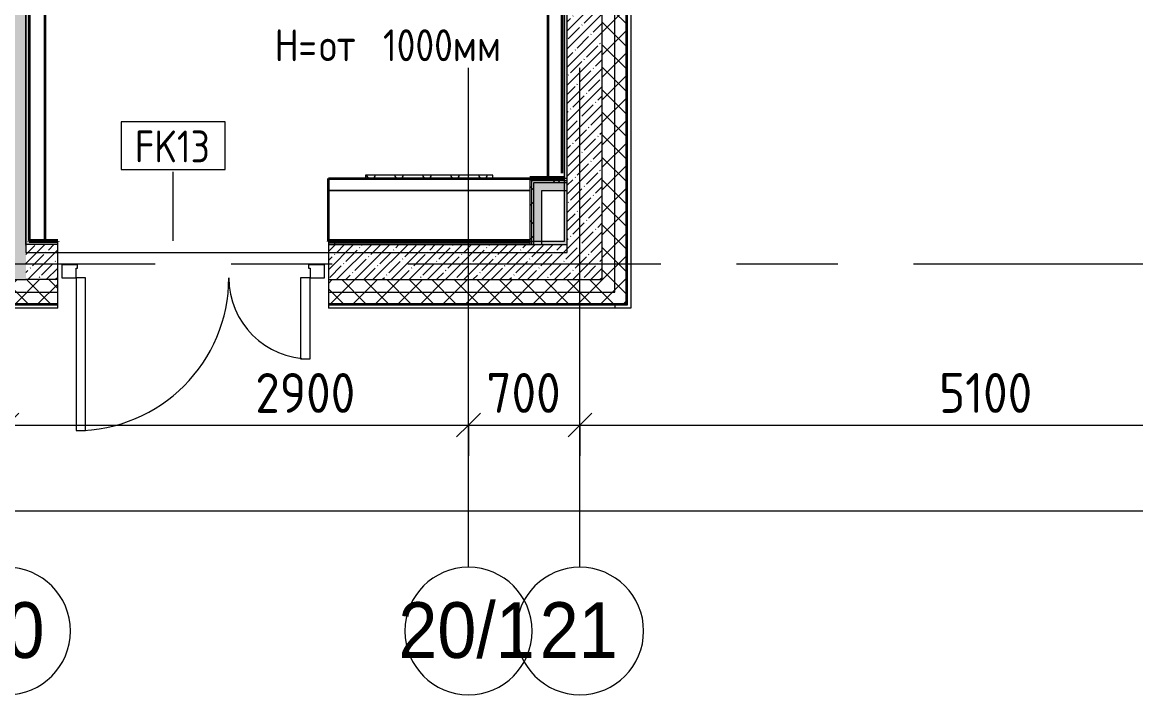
# Model space of a CAD drawing. Header units: millimetres. Extents: x 35144 to 233944, y -8553 to 29000.
# Drawn here: x 72057 to 79050, y -2706 to 1516 of the extents above; entities that cross this region are included whole.
import ezdxf

# ---------------------------------------------------------------- set-up
doc = ezdxf.new("R2010")
doc.units = ezdxf.units.MM
doc.linetypes.add('Осевая', pattern=[3175, 635, -476.25, 1587.5, -476.25])
for name, color, linetype, lineweight in [('A-ANNO-DIMS', 7, 'Continuous', 9), ('A-ANNO-DIMS-100', 7, 'Continuous', 9), ('A-DETL-1', 7, 'Continuous', 35), ('A-DOOR', 7, 'Continuous', 9), ('A-DOOR-1', 7, 'Continuous', 13), ('A-DOOR-FRAM', 7, 'Continuous', 13), ('A-WALL', 7, 'Continuous', 9), ('A-WALL-IDEN', 7, 'Continuous', 9), ('I-WALL', 7, 'Continuous', 9), ('S-STRS-MBND', 7, 'Continuous', 9), ('Знаки', 7, 'Continuous', 9), ('Оси', 7, 'Continuous', 9), ('Оси-1', 7, 'Continuous', 20), ('Оси-2', 7, 'Осевая', 9)]:
    doc.layers.add(name, color=color, linetype=linetype, lineweight=lineweight)
for name, color, linetype, lineweight, true_color in [('A-WALL-1', 7, 'Continuous', 9, 0xc0c0c0), ('A-WALL-5', 5, 'Continuous', 9, 0x0000ff), ('G-ANNO-TEXT-1', 7, 'Continuous', 9, 0x3c3c3c), ('I-WALL-11', 5, 'Continuous', 53, 0x0000ff), ('I-WALL-12', 5, 'Continuous', 50, 0x0000ff), ('I-WALL-6', 7, 'Continuous', 9, 0xc0c0c0), ('S-WALL-ANLY', 7, 'Continuous', 13, 0x008040), ('S-WALL-ANLY-1', 7, 'Continuous', 5, 0x008040), ('Знаки-1', 9, 'Continuous', 9, 0x808080)]:
    doc.layers.add(name, color=color, linetype=linetype, lineweight=lineweight, true_color=true_color)
doc.styles.add('Arial', font='arial.ttf', dxfattribs={"width": 0.9, "height": 350})
doc.styles.add('GOST Common', font='GOST_Common.ttf', dxfattribs={"width": 0.9, "height": 200})
doc.styles.add('ISOCPEUR', font='isocpeur.ttf', dxfattribs={"width": 0.9, "height": 250})
doc.dimstyles.new('ISO-2_5_0_9К_БОЛЬШОЙ', dxfattribs={"dimscale": 304.8, "dimtxt": 248.995294, "dimasz": 0.492126, "dimexe": 0.393701, "dimexo": 0.984252, "dimgap": 0, "dimtad": 1, "dimdec": 0, "dimrnd": 10, "dimzin": 0, "dimdsep": 46, "dimtxsty": 'ISOCPEUR', "dimblk1": 'OBLIQUE', "dimblk2": 'OBLIQUE', "dimsah": 1, "dimcen": 0.09, "dimdle": 0.393701, "dimazin": 0, "dimtfac": 1, "dimtdec": 4, "dimtix": 1, "dimtmove": 0, "dimatfit": 3, "dimfxl": 1, "dimtvp": 1, "dimtolj": 1, "dimtzin": 0, "dimarcsym": 2})
doc.dimstyles.new('ISO-2_5_0_9К_БОЛЬШОЙ_1', dxfattribs={"dimscale": 304.8, "dimtxt": 248.995294, "dimasz": 0.492126, "dimexe": 0.393701, "dimexo": 0.984252, "dimgap": 0, "dimtad": 1, "dimdec": 0, "dimrnd": 10, "dimzin": 0, "dimdsep": 46, "dimtxsty": 'ISOCPEUR', "dimblk1": 'OBLIQUE', "dimblk2": 'OBLIQUE', "dimsah": 1, "dimcen": 0.09, "dimdle": 0.393701, "dimazin": 0, "dimtfac": 1, "dimtdec": 4, "dimtix": 1, "dimtmove": 2, "dimatfit": 3, "dimfxl": 1, "dimtvp": 1, "dimtolj": 1, "dimtzin": 0, "dimarcsym": 2})
pattern_1 = [(45, (0, 0), (-57.02463, 57.02463), []), (45, (57.025, 0), (-57.02463, 57.02463), [100.806, -20.161, 3.353, -16.808])]
pattern_2 = [(45, (0, 0), (-70.71068, 70.71068), []), (135, (0, 0), (-70.71068, -70.71068), [])]
pattern_3 = [(0, (0, 0), (121.92, 30.48), [10.058, -81.382, 10.058, -81.382, -487.68]), (0, (0, 0), (121.92, 30.48), [-182.88, 10.058, -172.822, 10.058, -81.382, -213.36]), (0, (0, 0), (121.92, 30.48), [-457.2, 10.058, -50.902, 10.058, -142.342]), (120, (45.72, 15.24), (-87.356454, 90.345817), [10.058, -81.382, 10.058, -81.382, -487.68]), (120, (45.72, 15.24), (-87.356454, 90.345817), [-182.88, 10.058, -172.822, 10.058, -81.382, -213.36]), (120, (45.72, 15.24), (-87.356454, 90.345817), [-457.2, 10.058, -50.902, 10.058, -142.342]), (240, (60.96, 76.2), (-34.563546, -120.825817), [10.058, -81.382, 10.058, -81.382, -487.68]), (240, (60.96, 76.2), (-34.563546, -120.825817), [-182.88, 10.058, -172.822, 10.058, -81.382, -213.36]), (240, (60.96, 76.2), (-34.563546, -120.825817), [-457.2, 10.058, -50.902, 10.058, -142.342])]
pattern_4 = [(45, (0, 0), (-106.06602, 106.06602), []), (135, (0, 0), (-106.06602, -106.06602), [])]

# ---------------------------------------------------------------- blocks, each defined once
blk = doc.blocks.new('110_Дверь_СКБ_2Ст_Наружная - ДН-1_л__ Двухстворчатая 1350 х3200 _ЛК_ в свету с верхним остеклением 2-22448815-План отделки стен 1 этажа в осях 17-23')
at = {"layer": 'A-DOOR'}
for centre, radius, start, end in [((754.5, -91), 960, 90, 180), ((-715.5, -91), 510, 0, 90)]:
    blk.add_arc(centre, radius, start, end, dxfattribs=at)
at = {"layer": 'A-DOOR-1'}
for p, q in [((754.5, 869), (694.5, 869)), ((694.5, 869), (694.5, -91)), ((754.5, -91), (754.5, 869)), ((-715.5, 419), (-715.5, -91)), ((-655.5, 419), (-715.5, 419)), ((-655.5, -91), (-655.5, 419)), ((-715.5, -91), (-655.5, -91)), ((694.5, -91), (754.5, -91))]:
    blk.add_line(p, q, dxfattribs=at)
at = {"layer": 'A-DOOR-FRAM'}
for p, q in [((-715.5, -91), (-805.5, -91)), ((-805.5, -91), (-805.5, -171)), ((-715.5, -151), (-715.5, -91)), ((754.5, -91), (754.5, -151)), ((844.5, -91), (754.5, -91)), ((844.5, -171), (844.5, -91)), ((-805.5, -171), (-705.5, -171)), ((-705.5, -151), (-715.5, -151)), ((-705.5, -171), (-705.5, -151)), ((754.5, -151), (744.5, -151)), ((744.5, -151), (744.5, -171)), ((744.5, -171), (844.5, -171))]:
    blk.add_line(p, q, dxfattribs=at)
blk = doc.blocks.new('Съемный металлический экран с перфорацией - E2-31419932-План отделки стен 1 этажа в осях 17-23')
at = {"layer": 'Знаки'}
h = blk.add_hatch(dxfattribs=at)
h.set_pattern_fill('FP_82', color=256, style=0, pattern_type=2)
h.set_pattern_definition([(0, (-74193.906, -535), (0, 50.8), [13.612, -74.376]), (60, (-74168.506, -528.194), (-43.99409, 25.4), [13.612, -74.376]), (120, (-74161.7, -502.794), (-43.99409, -25.4), [13.612, -74.376]), (30, (-74180.29, -535), (9e-05, 101.59984), [13.612, -87.988]), (30, (-74205.69, -491.01), (9e-05, 101.59984), [13.612, -87.988]), (150, (-74193.91, -535), (-87.98809, -50.79984), [13.612, -87.988]), (150, (-74168.51, -491.01), (-87.98809, -50.79984), [13.612, -87.988]), (90, (-74161.7, -516.41), (-87.988, 50.8), [13.612, -87.988]), (90, (-74212.5, -516.41), (-87.988, 50.8), [13.612, -87.988])])
h.paths.add_polyline_path([(0, 0), (800, 0), (800, 20), (0, 20)])
at = {"layer": 'Знаки-1'}
for p, q in [((800, 20), (0, 20)), ((0, 20), (0, 0)), ((800, 0), (800, 20))]:
    blk.add_line(p, q, dxfattribs=at)
blk = doc.blocks.new('Зашивка приборов отопления5 - Зашивка приборов отопления-33272456-План отделки стен 1 этажа в осях 17-23')
at = {"layer": 'A-WALL-1'}
for p, q in [((75245, 535), (73980, 535)), ((73980, 535), (73980, 460)), ((75245, 460), (73980, 460)), ((73980, 460), (73980, 120)), ((73980, 460), (75245, 460))]:
    blk.add_line(p, q, dxfattribs=at)
blk = doc.blocks.new('Ось сетки - D8-29747960-План отделки стен 1 этажа в осях 17-23')
at = {"layer": 'Оси-1'}
for start, end in [(360, 180), (180, 360)]:
    blk.add_arc((0, 0), 4, start, end, dxfattribs=at)
blk = doc.blocks.new('DIMBLOCK15-План отделки стен 1 этажа в осях 17-23')
at = {"layer": 'A-ANNO-DIMS-100'}
for p, q in [((71960, -1207.1), (71960, -893.1)), ((74860, -1207.1), (74860, -893.1)), ((71960, -1013.1), (74860, -1013.1)), ((71960, -1013.1), (71960, -1207.1)), ((74860, -1013.1), (74860, -1207.1))]:
    blk.add_line(p, q, dxfattribs=at)
at = {"layer": 'A-ANNO-DIMS-100', "lineweight": 20}
for p, q in [((71960, -1013.1), (72035, -938.1)), ((74860, -1013.1), (74935, -938.1)), ((71960, -1013.1), (71885, -1088.1)), ((74860, -1013.1), (74785, -1088.1))]:
    blk.add_line(p, q, dxfattribs=at)
at = {"layer": 'A-ANNO-DIMS-100', "color": 0, "insert": (73520.9, -686.5), "char_height": 250, "width": 758.478, "attachment_point": 1, "line_spacing_factor": 1.149209, "style": 'ISOCPEUR'}
blk.add_mtext('2900', dxfattribs=at)
blk = doc.blocks.new('_Oblique')
at = {"color": 0, "linetype": 'ByBlock', "lineweight": -2}
blk.add_line((-0.5, -0.5), (0.5, 0.5), dxfattribs=at)
blk = doc.blocks.new('DIMBLOCK16-План отделки стен 1 этажа в осях 17-23')
at = {"layer": 'A-ANNO-DIMS-100'}
for p, q in [((74860, -1207.1), (74860, -893.1)), ((75560, -1207.1), (75560, -893.1)), ((74860, -1013.1), (75560, -1013.1)), ((74860, -1013.1), (74860, -1207.1)), ((75560, -1013.1), (75560, -1207.1))]:
    blk.add_line(p, q, dxfattribs=at)
at = {"layer": 'A-ANNO-DIMS-100', "lineweight": 20}
for p, q in [((74860, -1013.1), (74935, -938.1)), ((75560, -1013.1), (75635, -938.1)), ((74860, -1013.1), (74785, -1088.1)), ((75560, -1013.1), (75485, -1088.1))]:
    blk.add_line(p, q, dxfattribs=at)
at = {"layer": 'A-ANNO-DIMS-100', "color": 0, "insert": (74973, -686.5), "char_height": 250, "width": 568.858, "attachment_point": 1, "line_spacing_factor": 1.149209, "style": 'ISOCPEUR'}
blk.add_mtext('700', dxfattribs=at)
blk = doc.blocks.new('DIMBLOCK17-План отделки стен 1 этажа в осях 17-23')
at = {"layer": 'A-ANNO-DIMS-100'}
for p, q in [((75560, -1207.1), (75560, -893.1)), ((80660, -1207.1), (80660, -893.1)), ((75560, -1013.1), (80660, -1013.1)), ((75560, -1013.1), (75560, -1207.1)), ((80660, -1013.1), (80660, -1207.1))]:
    blk.add_line(p, q, dxfattribs=at)
at = {"layer": 'A-ANNO-DIMS-100', "lineweight": 20}
for p, q in [((75560, -1013.1), (75635, -938.1)), ((80660, -1013.1), (80735, -938.1)), ((75560, -1013.1), (75485, -1088.1)), ((80660, -1013.1), (80585, -1088.1))]:
    blk.add_line(p, q, dxfattribs=at)
at = {"layer": 'A-ANNO-DIMS-100', "color": 0, "insert": (77815.5, -686.5), "char_height": 250, "width": 706.764, "attachment_point": 1, "line_spacing_factor": 1.149209, "style": 'ISOCPEUR'}
blk.add_mtext('5100', dxfattribs=at)
blk = doc.blocks.new('DIMBLOCK33-План отделки стен 1 этажа в осях 17-23')
at = {"layer": 'A-ANNO-DIMS-100'}
for p, q in [((38310, -1746), (38310, -1432)), ((84560, -1746), (84560, -1432)), ((38190, -1552), (84680, -1552)), ((38310, -1552), (38310, -1746)), ((84560, -1552), (84560, -1746))]:
    blk.add_line(p, q, dxfattribs=at)
at = {"layer": 'A-ANNO-DIMS-100', "lineweight": 20}
for p, q in [((38310, -1552), (38385, -1477)), ((84560, -1552), (84635, -1477)), ((38310, -1552), (38235, -1627)), ((84560, -1552), (84485, -1627))]:
    blk.add_line(p, q, dxfattribs=at)
at = {"layer": 'A-ANNO-DIMS-100', "color": 0, "insert": (58117.8, -1225.4), "char_height": 250, "width": 976.828, "attachment_point": 1, "line_spacing_factor": 1.149209, "style": 'ISOCPEUR'}
blk.add_mtext('46250', dxfattribs=at)
blk = doc.blocks.new('М_стена_0001 - Типоразмер_без рамки-25382661-План отделки стен 1 этажа в осях 17-23')
at = {"layer": 'A-WALL-IDEN'}
for p, q in [((3.258, 1.523), (-3.273, 1.523)), ((-3.273, 1.523), (-3.273, -1.477)), ((3.258, -1.477), (3.258, 1.523)), ((-3.273, -1.477), (3.258, -1.477))]:
    blk.add_line(p, q, dxfattribs=at)

msp = doc.modelspace()

# ---------------------------------------------------------------- hatches: boundary and pattern name
at = {"layer": 'A-WALL'}
h = msp.add_hatch(dxfattribs=at)
h.set_pattern_fill('FP_17', color=256, style=0, pattern_type=2)
h.set_pattern_definition(pattern_2)
h.paths.add_polyline_path([(75700, -250), (75850, -250), (75850, 3550), (75700, 3550), (75700, -100)])
h = msp.add_hatch(dxfattribs=at)
h.set_pattern_fill('FP_17', color=256, style=0, pattern_type=2)
h.set_pattern_definition(pattern_2)
h.paths.add_polyline_path([(73980, -250), (75700, -250), (75700, -100), (73980, -100)])
h.paths.add_polyline_path([(71560, -250), (72280, -250), (72280, -100), (71560, -100)])
h.paths.add_polyline_path([(70660, -250), (70660, -100), (67060, -100), (67060, -250), (69446.9, -250)])
h.paths.add_polyline_path([(57160, -250), (57160, -100), (56410, -100), (56410, -250), (56910, -250)])
h.paths.add_polyline_path([(60910, -250), (61610, -250), (61610, -100), (60910, -100)])
h.paths.add_polyline_path([(59798.8, -250), (60010, -250), (60010, -100), (59260, -100), (59260, -250), (59427.7, -250)])
h.paths.add_polyline_path([(63710, -250), (64260, -250), (64260, -100), (63710, -100)])
h.paths.add_polyline_path([(65736.1, -250), (66160, -250), (66160, -100), (65160, -100), (65160, -250), (65410, -250)])
h.paths.add_polyline_path([(47410, -250), (48160, -250), (48160, -100), (47410, -100)])
h.paths.add_polyline_path([(49060, -250), (49771.5, -250), (49771.5, -100), (49060, -100)])
h.paths.add_polyline_path([(52006.1, -250), (53310, -250), (53310, -100), (51871.5, -100), (51871.5, -250)])
h.paths.add_polyline_path([(44310, -250), (44310, -100), (42737.5, -100), (42737.5, -250), (44213.4, -250)])
h.paths.add_polyline_path([(40637.5, -250), (40637.5, -100), (39940, -100), (39940, -250), (40502.6, -250)])
h.paths.add_polyline_path([(39040, -250), (39040, -100), (38742.7, -100), (38742.7, -250), (39018.3, -250)])
at = {"layer": 'I-WALL'}
h = msp.add_hatch(dxfattribs=at)
h.set_pattern_fill('FP_1', color=256, style=0, pattern_type=2)
h.set_pattern_definition(pattern_1)
h.paths.add_polyline_path([(72080, -100), (72080, 7900), (71860, 7900), (71860, -100)])
h = msp.add_hatch(dxfattribs=at)
h.set_pattern_fill('FP_80', color=256, style=0, pattern_type=2)
h.set_pattern_definition(pattern_3)
h.paths.add_polyline_path([(72080, 120), (72100, 120), (72100, 7660), (72080, 7660), (72080, 238)])
h = msp.add_hatch(dxfattribs=at)
h.set_pattern_fill('FP_80', color=256, style=0, pattern_type=2)
h.set_pattern_definition(pattern_3)
h.paths.add_polyline_path([(75480, 140), (75480, 7680), (75460, 7680), (75460, 140)])
h = msp.add_hatch(dxfattribs=at)
h.set_pattern_fill('FP_1', color=256, style=0, pattern_type=2)
h.set_pattern_definition(pattern_1)
h.paths.add_polyline_path([(75480, -100), (75700, -100), (75700, 3550), (75480, 3550), (75480, 120)])
h = msp.add_hatch(dxfattribs=at)
h.set_pattern_fill('FP_81', color=256, style=0, pattern_type=2)
h.set_pattern_definition(pattern_4)
h.paths.add_polyline_path([(75245, 522.5), (75480, 522.5), (75480, 535), (75245, 535)])
h = msp.add_hatch(dxfattribs=at)
h.set_pattern_fill('FP_81', color=256, style=0, pattern_type=2)
h.set_pattern_definition(pattern_4)
h.paths.add_polyline_path([(75257.5, 120), (75257.5, 522.5), (75245, 522.5), (75245, 120)])
h = msp.add_hatch(dxfattribs=at)
h.set_pattern_fill('FP_81', color=256, style=0, pattern_type=2)
h.set_pattern_definition(pattern_4)
h.paths.add_polyline_path([(75257.5, 510), (75480, 510), (75480, 522.5), (75257.5, 522.5)])
h = msp.add_hatch(dxfattribs=at)
h.set_pattern_fill('FP_81', color=256, style=0, pattern_type=2)
h.set_pattern_definition(pattern_4)
h.paths.add_polyline_path([(75270, 120), (75270, 510), (75257.5, 510), (75257.5, 120)])
for points in [[(75270, 460), (75480, 460), (75480, 510), (75270, 510)], [(75270, 120), (75320, 120), (75320, 460), (75270, 460), (75270, 238)]]:
    msp.add_hatch(color=256, dxfattribs=at).paths.add_polyline_path(points)
h = msp.add_hatch(dxfattribs=at)
h.set_pattern_fill('FP_80', color=256, style=0, pattern_type=2)
h.set_pattern_definition(pattern_3)
h.paths.add_polyline_path([(75480, 120), (75480, 140), (74017.5, 140), (74017.5, 120), (75384.2, 120)])
h.paths.add_polyline_path([(72100, 120), (72280, 120), (72280, 140), (72100, 140)])
h = msp.add_hatch(dxfattribs=at)
h.set_pattern_fill('FP_1', color=256, style=0, pattern_type=2)
h.set_pattern_definition(pattern_1)
h.paths.add_polyline_path([(75480, -100), (75480, 120), (73980, 120), (73980, -100), (75384.2, -100)])
h.paths.add_polyline_path([(72280, -100), (72280, 120), (72080, 120), (72080, -100)])

# ---------------------------------------------------------------- linework, layer by layer
at = {"layer": 'A-DETL-1'}
for p, q in [((72100, 7660), (72100, 145.5)), ((72200, 7659), (72200, 151)), ((75360, 535), (75360, 7659)), ((75447.5, 569), (75447.5, 7649)), ((73980, 140), (73980, 535)), ((73980, 535), (75245, 535))]:
    msp.add_line(p, q, dxfattribs=at)
at = {"layer": 'A-WALL'}
for p, q in [((75700, -100), (75700, 3550)), ((75850, -250), (75850, 3550)), ((75853, -253), (75853, 3550)), ((75257.5, 522.5), (75480, 522.5)), ((75257.5, 120), (75257.5, 522.5)), ((75270, 510), (75480, 510)), ((75270, 120), (75270, 510)), ((72280, -100), (72080, -100)), ((73980, -100), (75700, -100)), ((71560, -250), (72280, -250)), ((71560, -253), (72280, -253)), ((73980, -250), (75850, -250)), ((73980, -253), (75853, -253))]:
    msp.add_line(p, q, dxfattribs=at)
at = {"layer": 'A-WALL-1'}
for p, q in [((75858, -258), (75858, 3550)), ((75880, 3300), (75880, -280)), ((72280, -280), (72280, -100)), ((73980, -100), (73980, -280)), ((64260, -258), (72280, -258)), ((73980, -258), (75858, -258)), ((72280, -280), (38742.7, -280)), ((75880, -280), (73980, -280))]:
    msp.add_line(p, q, dxfattribs=at)
at = {"layer": 'A-WALL-5'}
for p, q in [((72101.4, 140), (72280, 140)), ((75245, 140), (75245, 141))]:
    msp.add_line(p, q, dxfattribs=at)
at = {"layer": 'A-WALL-IDEN'}
msp.add_line((73006, 142.5), (73006, 576.6), dxfattribs=at)
at = {"layer": 'I-WALL-11'}
for p, q in [((75460, 536), (75245, 536)), ((75245, 536), (75245, 535)), ((75245, 535), (75460, 535)), ((75460, 535), (75460, 536)), ((72280, 141), (72101.4, 141)), ((72101.4, 141), (72101.4, 140)), ((72280, 140), (72280, 141)), ((75245, 141), (73980, 141)), ((73980, 141), (73980, 140)), ((73980, 140), (75245, 140))]:
    msp.add_line(p, q, dxfattribs=at)
at = {"layer": 'I-WALL-12'}
for p, q in [((72101, 141), (72101.4, 141)), ((72101, 140), (72101, 141))]:
    msp.add_line(p, q, dxfattribs=at)
at = {"layer": 'I-WALL-6'}
for p, q in [((72080, 120), (72080, 7680)), ((72100, 140), (72100, 7659)), ((75460, 7659), (75460, 140)), ((75480, 120), (75480, 3550)), ((75245, 535), (75245, 141)), ((75480, 535), (75460, 535)), ((75320, 460), (75480, 460)), ((75320, 120), (75320, 460)), ((72101.4, 140), (72100, 140)), ((72280, -100), (72280, 140)), ((74017.5, 140), (74017.5, 120)), ((75460, 140), (75245, 140)), ((75245, 140), (75245, 120)), ((72280, 120), (72080, 120)), ((73980, 120), (73980, -100)), ((73980, 120), (75480, 120)), ((71860, -100), (72080, -100)), ((75480, -100), (75700, -100))]:
    msp.add_line(p, q, dxfattribs=at)
at = {"layer": 'S-STRS-MBND'}
for p, q in [((72080, 1569.7), (72080, 69.7)), ((75480, 69.7), (75480, 1569.7)), ((72080, 69.7), (75480, 69.7))]:
    msp.add_line(p, q, dxfattribs=at)
at = {"layer": 'S-WALL-ANLY'}
msp.add_line((75779, -258), (75779, -280), dxfattribs=at)
at = {"layer": 'S-WALL-ANLY-1'}
for p, q in [((75779, -179), (75779, 3425)), ((71560, -179), (72280, -179)), ((73980, -179), (75779, -179))]:
    msp.add_line(p, q, dxfattribs=at)
at = {"layer": 'Оси'}
for p, q in [((74860, -1906.3), (74860, 593.7)), ((75560, -1906.3), (75560, 593.7))]:
    msp.add_line(p, q, dxfattribs=at)
at = {"layer": 'Оси-2'}
for p, q in [((75560, 593.7), (75560, 25078.1)), ((74860, 593.7), (74860, 24898.1)), ((38443.7, 0), (82200, 0))]:
    msp.add_line(p, q, dxfattribs=at)

# ---------------------------------------------------------------- block references
at = {"layer": 'A-DOOR', "rotation": 180}
msp.add_blockref('110_Дверь_СКБ_2Ст_Наружная - ДН-1_л__ Двухстворчатая 1350 х3200 _ЛК_ в свету с верхним остеклением 2-22448815-План отделки стен 1 этажа в осях 17-23', (73149.5, -179), dxfattribs=at)
at = {"layer": 'A-WALL-1'}
msp.add_blockref('Зашивка приборов отопления5 - Зашивка приборов отопления-33272456-План отделки стен 1 этажа в осях 17-23', (0, 0), dxfattribs=at)
at = {"layer": 'A-WALL-IDEN', "xscale": 99.99999999999993, "yscale": 99.99999999999993, "zscale": 99.99999999999993}
msp.add_blockref('М_стена_0001 - Типоразмер_без рамки-25382661-План отделки стен 1 этажа в осях 17-23', (73006.8, 738.2), dxfattribs=at)
at = {"layer": 'Знаки-1'}
msp.add_blockref('Съемный металлический экран с перфорацией - E2-31419932-План отделки стен 1 этажа в осях 17-23', (74212.5, 535), dxfattribs=at)
at = {"layer": 'Оси-1', "xscale": 99.99999999999993, "yscale": 99.99999999999993, "zscale": 99.99999999999993}
for p in [(71960, -2306.3), (74860, -2306.3), (75560, -2306.3)]:
    msp.add_blockref('Ось сетки - D8-29747960-План отделки стен 1 этажа в осях 17-23', p, dxfattribs=at)

# ---------------------------------------------------------------- texts
at = {"layer": 'A-WALL-IDEN', "insert": (72764, 836.2), "char_height": 200, "width": 598.861, "attachment_point": 1, "style": 'GOST Common'}
msp.add_mtext('FK13', dxfattribs=at)
at = {"layer": 'G-ANNO-TEXT-1', "char_height": 200, "attachment_point": 1, "style": 'GOST Common'}
for s, insert, width in [('\\fGOST Common|b0|i0|c204|p34|;\\W.9;Н', (73642.3, 1471.4), 180.38), (' 1000', (74213.8, 1471.4), 663.797), ('от', (73922.1, 1471.4), 353.544), ('мм', (74761.5, 1471.4), 360.759), ('\\fGOST Common|b0|i0|c204|p34|;\\W.9;=', (73791.1, 1471.4), 158.734)]:
    msp.add_mtext(s, dxfattribs=dict(at, insert=insert, width=width))
at = {"layer": 'Оси', "char_height": 350, "attachment_point": 1, "style": 'Arial'}
for s, insert, width in [('20', (71707.4, -2125.6), 606.076), ('20/1', (74419.7, -2125.6), 1060.633), ('21', (75307.4, -2125.6), 606.076)]:
    msp.add_mtext(s, dxfattribs=dict(at, insert=insert, width=width))

# ---------------------------------------------------------------- dimensions: what is measured, and where the dimension line sits
at = {"layer": 'A-ANNO-DIMS'}
for base, p1, p2, override, picture, middle in [((74860, -1013.1), (71960, -907.1), (74860, -907.1), {"dimpost": '<>', "dimfxl": 2900}, 'DIMBLOCK15-План отделки стен 1 этажа в осях 17-23', (73900.2, -853.2)), ((84560, -1552), (38310, -1446), (84560, -1446), {"dimpost": '<>', "dimfxl": 46250}, 'DIMBLOCK33-План отделки стен 1 этажа в осях 17-23', (58606.2, -1392.1))]:
    dim = msp.add_linear_dim(base=base, p1=p1, p2=p2, dimstyle='ISO-2_5_0_9К_БОЛЬШОЙ_1', override=override, dxfattribs=at)
    dim.commit()
    dim.dimension.update_dxf_attribs({"geometry": picture, "text_midpoint": middle, "dimtype": 160})
for base, p1, p2, override, picture, middle in [((75560, -1013.1), (74860, -907.1), (75560, -907.1), {"dimpost": '<>', "dimfxl": 700}, 'DIMBLOCK16-План отделки стен 1 этажа в осях 17-23', (75210, -888.1)), ((80660, -1013.1), (75560, -907.1), (80660, -907.1), {"dimpost": '<>', "dimfxl": 5100}, 'DIMBLOCK17-План отделки стен 1 этажа в осях 17-23', (78110, -888.1))]:
    dim = msp.add_linear_dim(base=base, p1=p1, p2=p2, dimstyle='ISO-2_5_0_9К_БОЛЬШОЙ', override=override, dxfattribs=at)
    dim.commit()
    dim.dimension.update_dxf_attribs({"geometry": picture, "text_midpoint": middle})

doc.saveas('drawing.dxf')
